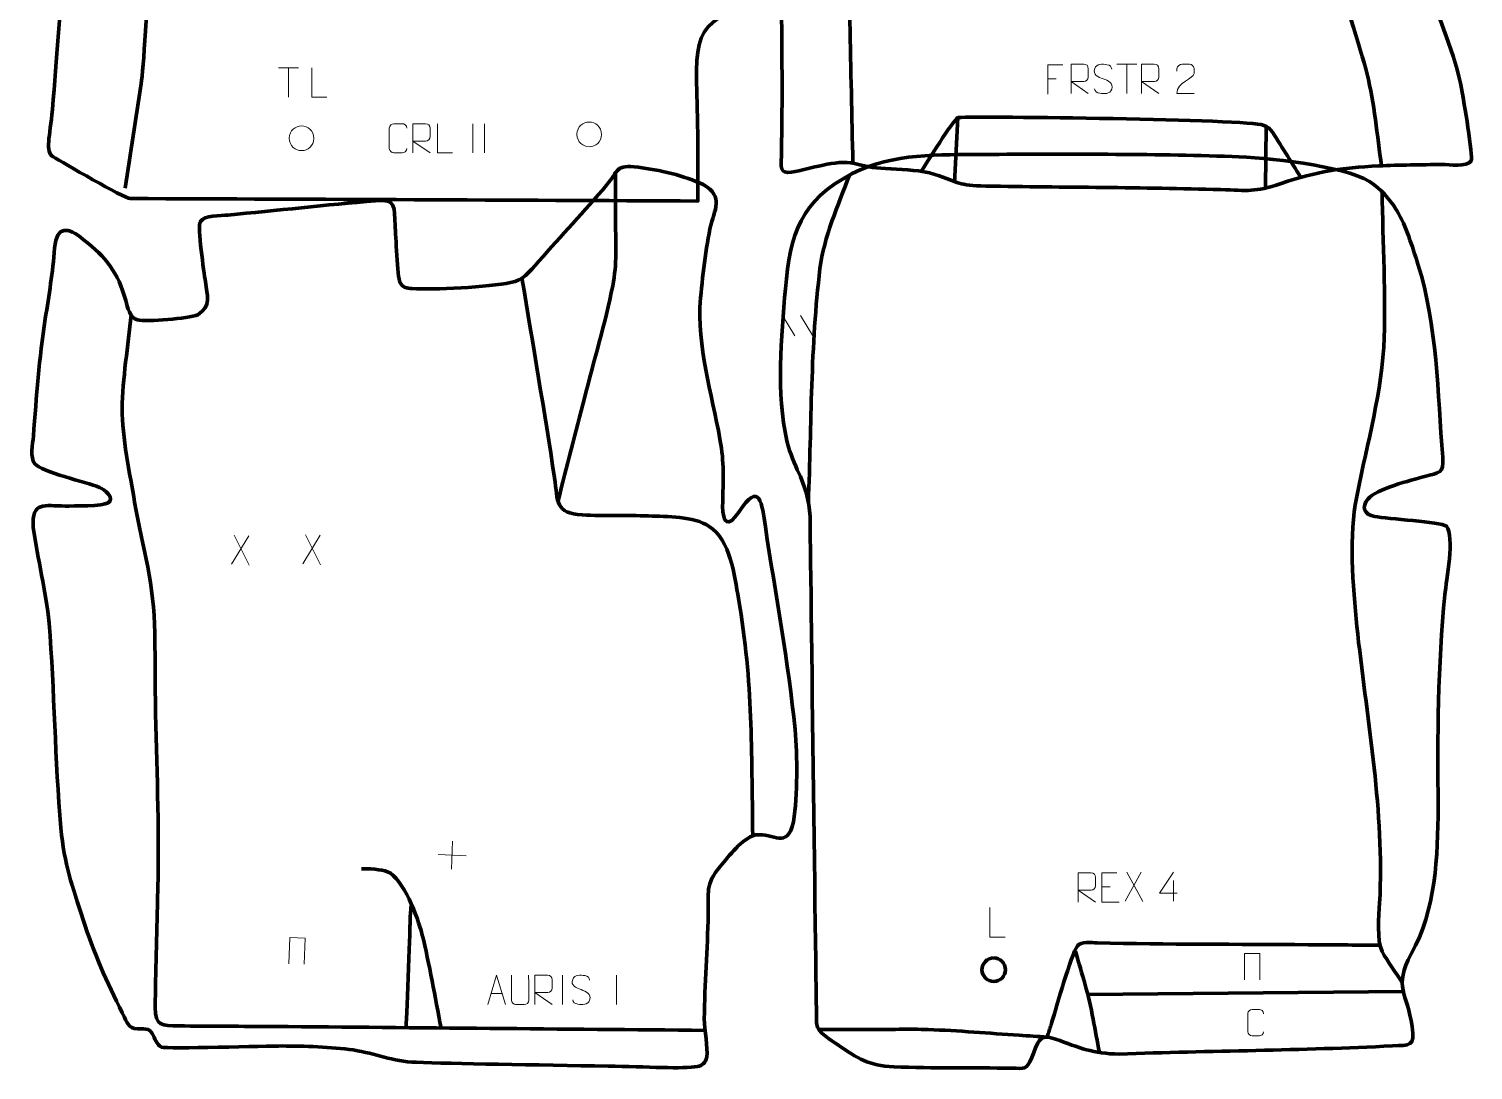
# Model space of a CAD drawing. Header units: millimetres. Extents: x -43 to 1437, y -42 to 2027.
# Drawn here: x -37 to 1193, y -42 to 844 of the extents above; entities that cross this region are included whole.
import ezdxf

# ---------------------------------------------------------------- set-up
doc = ezdxf.new("R2010")
doc.units = ezdxf.units.MM
for name, color, linetype in [('SSANG_YONG_REXTON_4_2_layer 1', 7, 'Continuous'), ('SSANG_YONG_REXTON_4_2_layer 2', 7, 'Continuous'), ('SSANG_YONG_REXTON_4_2_layer 3', 7, 'Continuous'), ('SUBARU_FORESTER_2_2_layer 2', 7, 'Continuous'), ('SUBARU_FORESTER_2_2_layer 3', 7, 'Continuous'), ('TOYOTA_AURIS_1_и_рестайлинг_1_layer 1', 7, 'Continuous'), ('TOYOTA_AURIS_1_и_рестайлинг_1_layer 2', 7, 'Continuous'), ('TOYOTA_AURIS_1_и_рестайлинг_1_layer 3', 7, 'Continuous'), ('TOYOTA_COROLLA_11_1_layer 1', 7, 'Continuous'), ('TOYOTA_COROLLA_11_1_layer 2', 7, 'Continuous')]:
    doc.layers.add(name, color=color, linetype=linetype)

msp = doc.modelspace()

# ---------------------------------------------------------------- linework, layer by layer
at = {"layer": 'SSANG_YONG_REXTON_4_2_layer 1', "color": 250, "lineweight": 9}
for points in [[(604.9, 600), (604.9, 600), (615.4, 582.5), (615.4, 582.5)], [(620, 600), (620, 600), (630.5, 582.5), (630.5, 582.5)], [(910.1, 126.4), (910.1, 126.4), (896.4, 101.5), (896.4, 101.5)], [(897.8, 126.4), (897.8, 126.4), (911.6, 101.4), (911.6, 101.4)], [(876.5, 113.8), (876.5, 113.8), (883.7, 113.8), (883.7, 113.8)], [(937.7, 119.1), (937.7, 119.1), (937.7, 101.5), (937.7, 101.5)]]:
    msp.add_open_spline(points, degree=3, dxfattribs=at)
for points, knots in [([(856.6, 100.8), (856.6, 100.8), (856.6, 125.7), (856.6, 125.7), (856.6, 125.7), (860.2, 125.7), (863.8, 125.7), (867.4, 125.7), (867.4, 125.7), (869.8, 125.7), (871.3, 124.2), (871.3, 121.8), (871.3, 121.8), (871.3, 119.8), (871.3, 116.7), (871.3, 114.7), (871.3, 114.7), (871.3, 112.8), (869.5, 110.9), (867.5, 110.9), (867.5, 110.9), (867.5, 110.9), (856.6, 110.9), (856.6, 110.9), (856.6, 110.9), (856.6, 110.9), (871.3, 100.8), (871.3, 100.8)], [0, 0, 0, 0, 0.125, 0.125, 0.125, 0.125, 0.25, 0.25, 0.25, 0.25, 0.375, 0.375, 0.375, 0.375, 0.5, 0.5, 0.5, 0.5, 0.625, 0.625, 0.625, 0.625, 0.75, 0.75, 0.75, 0.75, 1, 1, 1, 1]), ([(889.4, 125.7), (889.4, 125.7), (876.5, 125.7), (876.5, 125.7), (876.5, 125.7), (876.5, 125.7), (876.5, 100.8), (876.5, 100.8), (876.5, 100.8), (876.5, 100.8), (891.4, 100.8), (891.4, 100.8)], [0, 0, 0, 0, 0.25, 0.25, 0.25, 0.25, 0.5, 0.5, 0.5, 0.5, 1, 1, 1, 1]), ([(940.7, 108.4), (940.7, 108.4), (925.8, 108.4), (925.8, 108.4), (925.8, 108.4), (925.8, 108.4), (937.7, 126.4), (937.7, 126.4)], [0, 0, 0, 0, 0.333333, 0.333333, 0.333333, 0.333333, 1, 1, 1, 1]), ([(794.2, 71.1), (794.2, 71.1), (781.3, 71.1), (781.3, 71.1), (781.3, 71.1), (781.3, 71.1), (781.3, 96.1), (781.3, 96.1)], [0, 0, 0, 0, 0.333333, 0.333333, 0.333333, 0.333333, 1, 1, 1, 1]), ([(998.1, 34.7), (998.1, 34.7), (998.1, 57.1), (998.1, 57.1), (998.1, 57.1), (998.1, 57.1), (1011.2, 57.1), (1011.2, 57.1), (1011.2, 57.1), (1011.2, 57.1), (1011.2, 34.7), (1011.2, 34.7)], [0, 0, 0, 0, 0.25, 0.25, 0.25, 0.25, 0.5, 0.5, 0.5, 0.5, 1, 1, 1, 1]), ([(1014.3, -9.5), (1014.2, -11.6), (1012.7, -12.9), (1010.7, -12.9), (1010.7, -12.9), (1008.6, -12.9), (1006.6, -12.9), (1004.5, -12.9), (1004.5, -12.9), (1002.7, -13), (1001, -11.3), (1001, -9.5), (1001, -9.5), (1001, -4.3), (1001, 0.8), (1001, 6), (1001, 6), (1001, 7.9), (1002.6, 9.4), (1004.5, 9.4), (1004.5, 9.4), (1006.6, 9.4), (1008.7, 9.4), (1010.7, 9.4), (1010.7, 9.4), (1012.5, 9.5), (1014.3, 8.1), (1014.3, 5.9)], [0, 0, 0, 0, 0.125, 0.125, 0.125, 0.125, 0.25, 0.25, 0.25, 0.25, 0.375, 0.375, 0.375, 0.375, 0.5, 0.5, 0.5, 0.5, 0.625, 0.625, 0.625, 0.625, 0.75, 0.75, 0.75, 0.75, 1, 1, 1, 1])]:
    msp.add_open_spline(points, degree=3, knots=knots, dxfattribs=at)
at = {"layer": 'SSANG_YONG_REXTON_4_2_layer 2', "color": 142, "lineweight": 200}
msp.add_ellipse((784.6, 43.3), major_axis=(0, 10), ratio=1, dxfattribs=at)
at = {"layer": 'SSANG_YONG_REXTON_4_2_layer 2', "color": 140, "lineweight": 158}
for points, knots in [([(626.8, 441.1), (629.4, 506.5), (628.7, 575), (636.7, 639.8), (636.7, 639.8), (640.1, 667.1), (652.2, 693.6), (661.7, 719.2)], [0, 0, 0, 0, 0.333333, 0.333333, 0.333333, 0.333333, 1, 1, 1, 1]), ([(1115.1, 705.7), (1115.8, 662.1), (1118.6, 616.2), (1116.6, 572.8), (1116.6, 572.8), (1113.4, 525.9), (1100.6, 484.5), (1092.3, 438.9), (1092.3, 438.9), (1086.9, 407.1), (1091, 361.7), (1094.4, 329.1), (1094.4, 329.1), (1103.1, 251.1), (1116.9, 179.3), (1113.1, 100), (1113.1, 100), (1112.5, 89.4), (1110.4, 67.8), (1115.2, 58.8), (1115.2, 58.8), (1119.9, 50.1), (1126.9, 40.9), (1132.4, 32.4)], [0, 0, 0, 0, 0.142857, 0.142857, 0.142857, 0.142857, 0.285714, 0.285714, 0.285714, 0.285714, 0.428571, 0.428571, 0.428571, 0.428571, 0.571429, 0.571429, 0.571429, 0.571429, 0.714286, 0.714286, 0.714286, 0.714286, 1, 1, 1, 1]), ([(1112.4, 64.1), (1092.3, 64.3), (1072.3, 64.5), (1052.2, 64.6), (1052.2, 64.6), (992.4, 65.1), (932.3, 64.7), (872.5, 66.2), (872.5, 66.2), (868.2, 66.3), (858.5, 67.6), (855.8, 63.6), (855.8, 63.6), (850.3, 55.5), (838, 11.5), (834.1, -1.1), (834.1, -1.1), (833.1, -4.4), (832.1, -7.8), (831, -11.1), (831, -11.1), (831, -11.1), (830.1, -14), (830.1, -14)], [0, 0, 0, 0, 0.142857, 0.142857, 0.142857, 0.142857, 0.285714, 0.285714, 0.285714, 0.285714, 0.428571, 0.428571, 0.428571, 0.428571, 0.571429, 0.571429, 0.571429, 0.571429, 0.714286, 0.714286, 0.714286, 0.714286, 1, 1, 1, 1]), ([(854.1, 59.2), (860, 38.8), (865.3, 22.2), (869.2, 1.1), (869.2, 1.1), (871, -8.3), (872.7, -17.7), (874.5, -27.1)], [0, 0, 0, 0, 0.333333, 0.333333, 0.333333, 0.333333, 1, 1, 1, 1]), ([(830.1, -14), (822.2, -13.5), (814.2, -13), (806.3, -12.5), (806.3, -12.5), (780.8, -10.8), (754.3, -8.5), (728.9, -7.6), (728.9, -7.6), (712.8, -7.1), (695.5, -7.6), (679.2, -7.6), (679.2, -7.6), (665.7, -7.6), (652.2, -7.6), (638.7, -7.6), (638.7, -7.6), (638.7, -7.6), (635.7, -7.6), (635.7, -7.6)], [0, 0, 0, 0, 0.166667, 0.166667, 0.166667, 0.166667, 0.333333, 0.333333, 0.333333, 0.333333, 0.5, 0.5, 0.5, 0.5, 0.666667, 0.666667, 0.666667, 0.666667, 1, 1, 1, 1])]:
    msp.add_open_spline(points, degree=3, knots=knots, dxfattribs=at)
msp.add_open_spline([(864.8, 22.1), (864.8, 22.1), (1133.3, 24.8), (1133.3, 24.8)], degree=3, dxfattribs=at)
at = {"layer": 'SSANG_YONG_REXTON_4_2_layer 3', "color": 242, "lineweight": 158}
msp.add_open_spline([(628.2, 428.9), (627.9, 432.5), (627.6, 435.7), (627.2, 438.7), (627.2, 438.7), (623.7, 461.5), (614.2, 469.9), (608.6, 493.3), (608.6, 493.3), (599.1, 533.4), (604.1, 581.5), (607.2, 622.6), (607.2, 622.6), (611.4, 669.1), (619.9, 698), (664.2, 720.6), (664.2, 720.6), (699.1, 738.3), (738.1, 736.6), (776.1, 736.9), (776.1, 736.9), (846.2, 737.4), (917.5, 737.4), (987.6, 735.2), (987.6, 735.2), (1015.5, 734.3), (1081.7, 727.7), (1104.5, 713.9), (1104.5, 713.9), (1104.5, 713.9), (1105.3, 713.4), (1105.3, 713.4), (1105.3, 713.4), (1113.7, 707.6), (1121.5, 699.1), (1126.9, 690.5), (1126.9, 690.5), (1126.9, 690.5), (1127.7, 689.3), (1127.7, 689.3), (1127.7, 689.3), (1135.9, 675.4), (1140.6, 659), (1145.7, 643.7), (1145.7, 643.7), (1162.2, 591.1), (1162.4, 534), (1166.8, 479.4), (1166.8, 479.4), (1168, 464.9), (1164.2, 466.7), (1151.2, 462.9), (1151.2, 462.9), (1140.2, 459.8), (1109.8, 452.2), (1103.2, 443.9), (1103.2, 443.9), (1097.4, 436.7), (1099.7, 430.7), (1108.9, 428.9), (1108.9, 428.9), (1119.6, 427), (1164.7, 424.1), (1170, 420.7), (1170, 420.7), (1177.1, 411.7), (1169.9, 374.8), (1168.6, 362.2), (1168.6, 362.2), (1162.7, 301.4), (1162.2, 242.4), (1162.9, 181.5), (1162.9, 181.5), (1162.5, 140), (1161.1, 93.5), (1139.8, 56.8), (1139.8, 56.8), (1124.8, 28), (1136.5, 23.8), (1140.8, -5.1), (1140.8, -5.1), (1143.4, -22.7), (1138.7, -20.7), (1124, -21.5), (1124, -21.5), (1046.9, -25.4), (968.7, -25.7), (891.3, -28.5), (891.3, -28.5), (869.5, -28.2), (857, -23.1), (837.2, -15.7), (837.2, -15.7), (822.2, -10.1), (822.2, -19.2), (817, -31.5), (817, -31.5), (812.5, -42.1), (810.9, -40.7), (800, -40.5), (800, -40.5), (766.5, -39.9), (733, -40.7), (699.6, -39.3), (699.6, -39.3), (677.6, -38.2), (669.4, -32.4), (651.6, -20.4), (651.6, -20.4), (646.6, -17), (634.3, -9.6), (633.9, -3.3), (633.9, -3.3), (633.6, 2.9), (628.2, 428.9), (628.2, 428.9)], degree=3, knots=[0, 0, 0, 0, 0.033333, 0.033333, 0.033333, 0.033333, 0.066667, 0.066667, 0.066667, 0.066667, 0.1, 0.1, 0.1, 0.1, 0.133333, 0.133333, 0.133333, 0.133333, 0.166667, 0.166667, 0.166667, 0.166667, 0.2, 0.2, 0.2, 0.2, 0.233333, 0.233333, 0.233333, 0.233333, 0.266667, 0.266667, 0.266667, 0.266667, 0.3, 0.3, 0.3, 0.3, 0.333333, 0.333333, 0.333333, 0.333333, 0.366667, 0.366667, 0.366667, 0.366667, 0.4, 0.4, 0.4, 0.4, 0.433333, 0.433333, 0.433333, 0.433333, 0.466667, 0.466667, 0.466667, 0.466667, 0.5, 0.5, 0.5, 0.5, 0.533333, 0.533333, 0.533333, 0.533333, 0.566667, 0.566667, 0.566667, 0.566667, 0.6, 0.6, 0.6, 0.6, 0.633333, 0.633333, 0.633333, 0.633333, 0.666667, 0.666667, 0.666667, 0.666667, 0.7, 0.7, 0.7, 0.7, 0.733333, 0.733333, 0.733333, 0.733333, 0.766667, 0.766667, 0.766667, 0.766667, 0.8, 0.8, 0.8, 0.8, 0.833333, 0.833333, 0.833333, 0.833333, 0.866667, 0.866667, 0.866667, 0.866667, 0.9, 0.9, 0.9, 0.9, 0.933333, 0.933333, 0.933333, 0.933333, 1, 1, 1, 1], dxfattribs=at)
at = {"layer": 'SUBARU_FORESTER_2_2_layer 2', "color": 142, "lineweight": 158}
for points, knots in [([(1127.5, 1458.1), (1130, 1421.6), (1132, 1416.7), (1121.3, 1380.2), (1121.3, 1380.2), (1108.1, 1335), (1093.2, 1287.9), (1070.2, 1246.8), (1070.2, 1246.8), (1060.1, 1228.7), (1054.2, 1217.6), (1052, 1196.6), (1052, 1196.6), (1045.6, 1134.3), (1044.6, 1076.1), (1045.7, 1013.4), (1045.7, 1013.4), (1046.4, 973.8), (1090.5, 852), (1102.4, 805.2), (1102.4, 805.2), (1108.6, 780.7), (1111, 752.7), (1114.7, 727.3)], [0, 0, 0, 0, 0.142857, 0.142857, 0.142857, 0.142857, 0.285714, 0.285714, 0.285714, 0.285714, 0.428571, 0.428571, 0.428571, 0.428571, 0.571429, 0.571429, 0.571429, 0.571429, 0.714286, 0.714286, 0.714286, 0.714286, 1, 1, 1, 1]), ([(651.5, 1415), (662.4, 1319.7), (657, 1224.5), (657.5, 1128.5), (657.5, 1128.5), (657.9, 1035.5), (660.1, 942.5), (662.1, 849.5), (662.1, 849.5), (663, 809.5), (663.8, 769.4), (664.7, 729.4)], [0, 0, 0, 0, 0.25, 0.25, 0.25, 0.25, 0.5, 0.5, 0.5, 0.5, 1, 1, 1, 1]), ([(723, 722.6), (727.5, 729.6), (749.8, 765.9), (754.1, 768.3), (754.1, 768.3), (756.6, 769.6), (987.2, 767.1), (1012.1, 762.3), (1012.1, 762.3), (1015.5, 761.6), (1018.4, 760.4), (1020.3, 757.9), (1020.3, 757.9), (1024.2, 752.8), (1029.3, 744), (1032.9, 738.4), (1032.9, 738.4), (1037.3, 731.4), (1041.6, 724.4), (1046, 717.4)], [0, 0, 0, 0, 0.166667, 0.166667, 0.166667, 0.166667, 0.333333, 0.333333, 0.333333, 0.333333, 0.5, 0.5, 0.5, 0.5, 0.666667, 0.666667, 0.666667, 0.666667, 1, 1, 1, 1])]:
    msp.add_open_spline(points, degree=3, knots=knots, dxfattribs=at)
for points in [[(754.1, 768.3), (754.1, 768.3), (751.2, 712.9), (751.2, 712.9)], [(1016.6, 760.9), (1016.6, 760.9), (1015.9, 708.4), (1015.9, 708.4)]]:
    msp.add_open_spline(points, degree=3, dxfattribs=at)
at = {"layer": 'SUBARU_FORESTER_2_2_layer 3', "color": 242, "lineweight": 158}
msp.add_open_spline([(687.6, 1446.2), (698.1, 1458), (708.7, 1462.2), (723.7, 1466.2), (723.7, 1466.2), (778.5, 1478.7), (833.8, 1473.2), (889.2, 1470.5), (889.2, 1470.5), (954.7, 1467.7), (1020.9, 1473.4), (1086.8, 1470.1), (1086.8, 1470.1), (1096.6, 1469.9), (1117.7, 1471.5), (1124.4, 1463.4), (1124.4, 1463.4), (1139.9, 1439.4), (1146.6, 1393.2), (1147.8, 1364.7), (1147.8, 1364.7), (1147.5, 1332.2), (1136.1, 1285.5), (1127.1, 1253.8), (1127.1, 1253.8), (1121.9, 1239.4), (1115.7, 1240), (1102.5, 1234.3), (1102.5, 1234.3), (1092.5, 1230.1), (1062.9, 1218.7), (1057.6, 1210.3), (1057.6, 1210.3), (1049.1, 1196.7), (1079.3, 1198.3), (1086.4, 1198.2), (1086.4, 1198.2), (1092.9, 1198.3), (1114.7, 1199.5), (1119.2, 1197.5), (1119.2, 1197.5), (1121.8, 1196.4), (1123.2, 1193.2), (1123, 1189.3), (1123, 1189.3), (1118.7, 1130.6), (1112.8, 1076.4), (1124.8, 1007.7), (1124.8, 1007.7), (1132.7, 962.1), (1141.2, 921.2), (1153.5, 882.7), (1153.5, 882.7), (1163.3, 852), (1177.2, 823.1), (1183.1, 791.6), (1183.1, 791.6), (1184.5, 783.9), (1192.7, 734.9), (1191.1, 731.5), (1191.1, 731.5), (1187.2, 726.1), (1172.4, 728.4), (1166.2, 728.3), (1166.2, 728.3), (1148.6, 728.3), (1129.9, 727.9), (1112.4, 727.2), (1112.4, 727.2), (1079.2, 725.5), (1060.9, 722.6), (1029.2, 712.2), (1029.2, 712.2), (1005.8, 704.6), (1001.9, 706.3), (977.5, 707), (977.5, 707), (911, 709), (844.3, 708.9), (777.8, 710), (777.8, 710), (753.7, 710.6), (755.7, 712.9), (734.4, 719.9), (734.4, 719.9), (722.4, 723.9), (709.8, 723.7), (697.2, 724.6), (697.2, 724.6), (683.8, 725.5), (679.2, 725.8), (666, 729.2), (666, 729.2), (649.7, 732.9), (628.9, 724.4), (612.4, 721.8), (612.4, 721.8), (602.3, 720.1), (603.6, 726.9), (603.8, 735.1), (603.8, 735.1), (605.3, 803.4), (603.5, 872.5), (603.2, 940.9), (603.2, 940.9), (603, 1014.4), (603.2, 1088), (602.5, 1161.5), (602.5, 1161.5), (602.4, 1167.3), (600.1, 1184.6), (605.4, 1187.9), (605.4, 1187.9), (616, 1191.9), (644.3, 1189.8), (648.8, 1197.8), (648.8, 1197.8), (650.8, 1211.6), (638.7, 1220.3), (629.8, 1229.3), (629.8, 1229.3), (625, 1234.2), (616.6, 1241.9), (618.1, 1249.4), (618.1, 1249.4), (622.8, 1268.5), (632.6, 1286.2), (636.9, 1304.2), (636.9, 1304.2), (641.7, 1329.3), (625.8, 1366), (620.3, 1391.3), (620.3, 1391.3), (618.3, 1400.5), (617.9, 1408.1), (628.9, 1409.3), (628.9, 1409.3), (644, 1410.8), (645.2, 1410.4), (658.1, 1419.3), (658.1, 1419.3), (669.2, 1427.1), (678.7, 1436), (687.6, 1446.2)], degree=3, knots=[0, 0, 0, 0, 0.027027, 0.027027, 0.027027, 0.027027, 0.054054, 0.054054, 0.054054, 0.054054, 0.081081, 0.081081, 0.081081, 0.081081, 0.108108, 0.108108, 0.108108, 0.108108, 0.135135, 0.135135, 0.135135, 0.135135, 0.162162, 0.162162, 0.162162, 0.162162, 0.189189, 0.189189, 0.189189, 0.189189, 0.216216, 0.216216, 0.216216, 0.216216, 0.243243, 0.243243, 0.243243, 0.243243, 0.27027, 0.27027, 0.27027, 0.27027, 0.297297, 0.297297, 0.297297, 0.297297, 0.324324, 0.324324, 0.324324, 0.324324, 0.351351, 0.351351, 0.351351, 0.351351, 0.378378, 0.378378, 0.378378, 0.378378, 0.405405, 0.405405, 0.405405, 0.405405, 0.432432, 0.432432, 0.432432, 0.432432, 0.459459, 0.459459, 0.459459, 0.459459, 0.486486, 0.486486, 0.486486, 0.486486, 0.513514, 0.513514, 0.513514, 0.513514, 0.540541, 0.540541, 0.540541, 0.540541, 0.567568, 0.567568, 0.567568, 0.567568, 0.594595, 0.594595, 0.594595, 0.594595, 0.621622, 0.621622, 0.621622, 0.621622, 0.648649, 0.648649, 0.648649, 0.648649, 0.675676, 0.675676, 0.675676, 0.675676, 0.702703, 0.702703, 0.702703, 0.702703, 0.72973, 0.72973, 0.72973, 0.72973, 0.756757, 0.756757, 0.756757, 0.756757, 0.783784, 0.783784, 0.783784, 0.783784, 0.810811, 0.810811, 0.810811, 0.810811, 0.837838, 0.837838, 0.837838, 0.837838, 0.864865, 0.864865, 0.864865, 0.864865, 0.891892, 0.891892, 0.891892, 0.891892, 0.918919, 0.918919, 0.918919, 0.918919, 0.945946, 0.945946, 0.945946, 0.945946, 1, 1, 1, 1], dxfattribs=at)
at = {"layer": 'SUBARU_FORESTER_2_2_layer 3', "color": 250, "lineweight": 9}
for points, knots in [([(843.5, 813.2), (843.5, 813.2), (830.6, 813.2), (830.6, 813.2), (830.6, 813.2), (830.6, 813.2), (830.6, 788.2), (830.6, 788.2)], [0, 0, 0, 0, 0.333333, 0.333333, 0.333333, 0.333333, 1, 1, 1, 1]), ([(850.4, 788.8), (850.4, 788.8), (850.4, 813.8), (850.4, 813.8), (850.4, 813.8), (854, 813.8), (857.6, 813.8), (861.2, 813.8), (861.2, 813.8), (863.5, 813.8), (865.1, 812.3), (865.1, 809.9), (865.1, 809.9), (865.1, 807.9), (865.1, 804.8), (865.1, 802.8), (865.1, 802.8), (865.1, 800.9), (863.3, 799), (861.3, 798.9), (861.3, 798.9), (861.3, 798.9), (850.4, 798.9), (850.4, 798.9), (850.4, 798.9), (850.4, 798.9), (865.1, 788.8), (865.1, 788.8)], [0, 0, 0, 0, 0.125, 0.125, 0.125, 0.125, 0.25, 0.25, 0.25, 0.25, 0.375, 0.375, 0.375, 0.375, 0.5, 0.5, 0.5, 0.5, 0.625, 0.625, 0.625, 0.625, 0.75, 0.75, 0.75, 0.75, 1, 1, 1, 1]), ([(877.8, 801.3), (873.5, 802.8), (868.6, 804.6), (870.6, 810.1), (870.6, 810.1), (872.1, 814.2), (877.3, 813.9), (880.9, 813.3), (880.9, 813.3), (883.8, 812.8), (884.7, 811.6), (885, 809.5)], [0, 0, 0, 0, 0.25, 0.25, 0.25, 0.25, 0.5, 0.5, 0.5, 0.5, 1, 1, 1, 1]), ([(910.4, 788.8), (910.4, 788.8), (910.4, 813.8), (910.4, 813.8), (910.4, 813.8), (914, 813.8), (917.6, 813.8), (921.2, 813.8), (921.2, 813.8), (923.5, 813.8), (925.1, 812.3), (925.1, 809.9), (925.1, 809.9), (925.1, 807.9), (925.1, 804.8), (925.1, 802.8), (925.1, 802.8), (925.1, 800.9), (923.3, 799), (921.3, 798.9), (921.3, 798.9), (921.3, 798.9), (910.4, 798.9), (910.4, 798.9), (910.4, 798.9), (910.4, 798.9), (925.1, 788.8), (925.1, 788.8)], [0, 0, 0, 0, 0.125, 0.125, 0.125, 0.125, 0.25, 0.25, 0.25, 0.25, 0.375, 0.375, 0.375, 0.375, 0.5, 0.5, 0.5, 0.5, 0.625, 0.625, 0.625, 0.625, 0.75, 0.75, 0.75, 0.75, 1, 1, 1, 1]), ([(955.1, 788.8), (950.2, 788.8), (945.3, 788.8), (940.4, 788.8), (940.4, 788.8), (940.4, 798.8), (955, 801.4), (955.1, 805.7), (955.1, 805.7), (955.1, 807.1), (955.1, 808.6), (955.1, 810), (955.1, 810), (955.1, 812.1), (953, 813.8), (951.3, 813.8), (951.3, 813.8), (949.2, 813.8), (947.2, 813.8), (945.1, 813.8), (945.1, 813.8), (943.3, 813.8), (940.5, 812), (940.4, 809.9), (940.4, 809.9), (940.4, 809.9), (940.4, 807.9), (940.4, 807.9)], [0, 0, 0, 0, 0.125, 0.125, 0.125, 0.125, 0.25, 0.25, 0.25, 0.25, 0.375, 0.375, 0.375, 0.375, 0.5, 0.5, 0.5, 0.5, 0.625, 0.625, 0.625, 0.625, 0.75, 0.75, 0.75, 0.75, 1, 1, 1, 1]), ([(877.8, 801.3), (881.8, 799.7), (886.8, 797.8), (885, 792.4), (885, 792.4), (883.5, 788.2), (878.6, 788.4), (874.9, 789), (874.9, 789), (872.1, 789.4), (870.9, 790.6), (870.5, 792.7)], [0, 0, 0, 0, 0.25, 0.25, 0.25, 0.25, 0.5, 0.5, 0.5, 0.5, 1, 1, 1, 1])]:
    msp.add_open_spline(points, degree=3, knots=knots, dxfattribs=at)
for points in [[(889.3, 813.8), (889.3, 813.8), (906.3, 813.8), (906.3, 813.8)], [(897.8, 788.8), (897.8, 788.8), (897.8, 813.8), (897.8, 813.8)], [(830.6, 801.3), (830.6, 801.3), (837.8, 801.3), (837.8, 801.3)]]:
    msp.add_open_spline(points, degree=3, dxfattribs=at)
at = {"layer": 'TOYOTA_AURIS_1_и_рестайлинг_1_layer 1', "color": 250, "lineweight": 9}
for points, knots in [([(353.9, 13.7), (353.9, 13.7), (361.3, 38.7), (361.3, 38.7), (361.3, 38.7), (361.3, 38.7), (368.9, 13.7), (368.9, 13.7)], [0, 0, 0, 0, 0.333333, 0.333333, 0.333333, 0.333333, 1, 1, 1, 1]), ([(388.7, 38.7), (388.7, 33.1), (388.8, 22.9), (388.8, 17.4), (388.8, 17.4), (388.7, 15.1), (387, 13.7), (384.8, 13.7), (384.8, 13.7), (382.5, 13.7), (380.2, 13.7), (377.9, 13.7), (377.9, 13.7), (375.9, 13.6), (374, 15.4), (374, 17.4), (374, 17.4), (374, 22.9), (374.1, 33.1), (374.1, 38.7)], [0, 0, 0, 0, 0.166667, 0.166667, 0.166667, 0.166667, 0.333333, 0.333333, 0.333333, 0.333333, 0.5, 0.5, 0.5, 0.5, 0.666667, 0.666667, 0.666667, 0.666667, 1, 1, 1, 1]), ([(394.1, 13.7), (394.1, 13.7), (394.1, 38.7), (394.1, 38.7), (394.1, 38.7), (397.7, 38.7), (401.2, 38.7), (404.8, 38.7), (404.8, 38.7), (407.2, 38.6), (408.7, 37.1), (408.7, 34.8), (408.7, 34.8), (408.7, 32.7), (408.7, 29.7), (408.7, 27.6), (408.7, 27.6), (408.7, 25.8), (406.9, 23.8), (404.9, 23.8), (404.9, 23.8), (404.9, 23.8), (394.1, 23.8), (394.1, 23.8), (394.1, 23.8), (394.1, 23.8), (408.7, 13.7), (408.7, 13.7)], [0, 0, 0, 0, 0.125, 0.125, 0.125, 0.125, 0.25, 0.25, 0.25, 0.25, 0.375, 0.375, 0.375, 0.375, 0.5, 0.5, 0.5, 0.5, 0.625, 0.625, 0.625, 0.625, 0.75, 0.75, 0.75, 0.75, 1, 1, 1, 1]), ([(433.4, 26.4), (429.1, 27.8), (424.2, 29.6), (426.2, 35.1), (426.2, 35.1), (427.7, 39.3), (433, 38.9), (436.6, 38.3), (436.6, 38.3), (439.4, 37.8), (440.3, 36.6), (440.6, 34.5)], [0, 0, 0, 0, 0.25, 0.25, 0.25, 0.25, 0.5, 0.5, 0.5, 0.5, 1, 1, 1, 1]), ([(433.4, 26.4), (437.4, 24.7), (442.4, 22.8), (440.6, 17.5), (440.6, 17.5), (439.2, 13.2), (434.2, 13.5), (430.5, 14), (430.5, 14), (427.8, 14.4), (426.5, 15.6), (426.2, 17.7)], [0, 0, 0, 0, 0.25, 0.25, 0.25, 0.25, 0.5, 0.5, 0.5, 0.5, 1, 1, 1, 1])]:
    msp.add_open_spline(points, degree=3, knots=knots, dxfattribs=at)
for points in [[(417.4, 38.7), (417.4, 38.7), (417.4, 13.7), (417.4, 13.7)], [(463.4, 38.7), (463.4, 38.7), (463.4, 13.7), (463.4, 13.7)], [(356.6, 23), (356.6, 23), (366.1, 23), (366.1, 23)]]:
    msp.add_open_spline(points, degree=3, dxfattribs=at)
at = {"layer": 'TOYOTA_AURIS_1_и_рестайлинг_1_layer 2', "color": 142, "lineweight": 158}
for points, knots in [([(413.7, 442.1), (421.2, 471.3), (428.7, 500.5), (436.1, 529.7), (436.1, 529.7), (444.3, 561.5), (453.8, 593), (460.3, 625.2), (460.3, 625.2), (464, 643.9), (462.8, 660.7), (462.6, 679.5), (462.6, 679.5), (462.5, 693.5), (462.6, 707.4), (462.6, 721.3)], [0, 0, 0, 0, 0.2, 0.2, 0.2, 0.2, 0.4, 0.4, 0.4, 0.4, 0.6, 0.6, 0.6, 0.6, 1, 1, 1, 1]), ([(579.5, 157.3), (578.2, 231.1), (579.9, 286.1), (567.3, 359.1), (567.3, 359.1), (564, 378.5), (560.3, 409), (542.4, 420.5), (542.4, 420.5), (529, 429.2), (506.6, 428.9), (490.7, 429.4), (490.7, 429.4), (472.2, 430), (452.8, 429.2), (434.5, 430.3), (434.5, 430.3), (410.8, 431.6), (413.8, 441.3), (410.7, 461.8), (410.7, 461.8), (402.2, 518.4), (392.3, 575.3), (383, 631.7)], [0, 0, 0, 0, 0.142857, 0.142857, 0.142857, 0.142857, 0.285714, 0.285714, 0.285714, 0.285714, 0.428571, 0.428571, 0.428571, 0.428571, 0.571429, 0.571429, 0.571429, 0.571429, 0.714286, 0.714286, 0.714286, 0.714286, 1, 1, 1, 1]), ([(50.4, 600.1), (47.8, 574.8), (42.9, 545.7), (42.7, 520.6), (42.7, 520.6), (42.5, 497), (49.3, 464.9), (53.3, 441), (53.3, 441), (60.5, 401.6), (70, 370.8), (70.5, 329.8), (70.5, 329.8), (70.8, 306.8), (70.6, 284.1), (71.2, 261), (71.2, 261), (72.4, 208), (74.4, 156), (72.9, 103), (72.9, 103), (72.1, 72.4), (71.2, 41.7), (70.8, 11.1), (70.8, 11.1), (70.6, -4.5), (76.4, -4.3), (90.8, -4.5), (90.8, -4.5), (117.9, -4.9), (145.2, -4.8), (172.4, -5), (172.4, -5), (294.6, -6.1), (416.7, -7.2), (538.9, -8.3)], [0, 0, 0, 0, 0.1, 0.1, 0.1, 0.1, 0.2, 0.2, 0.2, 0.2, 0.3, 0.3, 0.3, 0.3, 0.4, 0.4, 0.4, 0.4, 0.5, 0.5, 0.5, 0.5, 0.6, 0.6, 0.6, 0.6, 0.7, 0.7, 0.7, 0.7, 0.8, 0.8, 0.8, 0.8, 1, 1, 1, 1]), ([(314.2, -6.3), (308.9, 20.1), (304.4, 47.7), (297.9, 73.8), (297.9, 73.8), (294.4, 87.3), (281.9, 121.4), (268.5, 126.7), (268.5, 126.7), (263.7, 128.5), (251.8, 129.6), (246.4, 129)], [0, 0, 0, 0, 0.25, 0.25, 0.25, 0.25, 0.5, 0.5, 0.5, 0.5, 1, 1, 1, 1]), ([(284.4, -6), (284.4, -6), (287.8, 78.7), (287.7, 82.1), (287.7, 82.1), (287.6, 85.6), (288.6, 98), (288.6, 98)], [0, 0, 0, 0, 0.333333, 0.333333, 0.333333, 0.333333, 1, 1, 1, 1])]:
    msp.add_open_spline(points, degree=3, knots=knots, dxfattribs=at)
at = {"layer": 'TOYOTA_AURIS_1_и_рестайлинг_1_layer 2', "color": 250, "lineweight": 9}
for points in [[(150.4, 412.5), (150.4, 412.5), (135.7, 388.2), (135.7, 388.2)], [(138.1, 413), (138.1, 413), (150.9, 387.5), (150.9, 387.5)], [(211.1, 412.9), (211.1, 412.9), (196.4, 388.5), (196.4, 388.5)], [(198.8, 413.3), (198.8, 413.3), (211.6, 387.9), (211.6, 387.9)], [(324, 152.7), (324, 152.7), (323.1, 128.8), (323.1, 128.8)], [(311.6, 141.2), (311.6, 141.2), (335.5, 140.3), (335.5, 140.3)]]:
    msp.add_open_spline(points, degree=3, dxfattribs=at)
msp.add_open_spline([(184.5, 48.4), (184.5, 48.4), (185.4, 70.7), (185.4, 70.7), (185.4, 70.7), (185.4, 70.7), (198.5, 70.2), (198.5, 70.2), (198.5, 70.2), (198.5, 70.2), (197.6, 47.9), (197.6, 47.9)], degree=3, knots=[0, 0, 0, 0, 0.25, 0.25, 0.25, 0.25, 0.5, 0.5, 0.5, 0.5, 1, 1, 1, 1], dxfattribs=at)
at = {"layer": 'TOYOTA_AURIS_1_и_рестайлинг_1_layer 3', "color": 242, "lineweight": 158}
msp.add_open_spline([(9.5, 85.8), (0.1, 115.4), (-6.5, 132.1), (-9.5, 163.9), (-9.5, 163.9), (-14.6, 222), (-14.9, 280.2), (-19.5, 338.1), (-19.5, 338.1), (-22.2, 365.9), (-29.2, 392.2), (-33.1, 419.6), (-33.1, 419.6), (-34.2, 442.4), (-24, 437.8), (-5.7, 437.8), (-5.7, 437.8), (0.9, 437.9), (26.5, 437.4), (30.8, 440.6), (30.8, 440.6), (36.8, 445), (27.6, 451.8), (23.3, 453.7), (23.3, 453.7), (11.8, 458.4), (-25.8, 466.6), (-31.7, 473.8), (-31.7, 473.8), (-35.9, 479), (-33.5, 490.6), (-32.9, 497.2), (-32.9, 497.2), (-30.1, 531.4), (-28.1, 563), (-22.8, 597.1), (-22.8, 597.1), (-19.5, 617.4), (-16.5, 636.6), (-14.8, 657.2), (-14.8, 657.2), (-12.7, 676.8), (-3.7, 675.2), (9.6, 664.7), (9.6, 664.7), (29, 649.1), (39.2, 636.9), (45.7, 612.6), (45.7, 612.6), (47.2, 607.2), (49.3, 597.6), (55.7, 596.2), (55.7, 596.2), (64, 594.4), (99, 597.3), (107.2, 600.6), (107.2, 600.6), (119, 608.3), (115, 616.6), (113.5, 628.7), (113.5, 628.7), (112.4, 636.5), (106.5, 675.6), (109.3, 680), (109.3, 680), (112.4, 685), (126.8, 684.8), (132.7, 685.3), (132.7, 685.3), (174.5, 689.3), (216.3, 694), (258.2, 697.5), (258.2, 697.5), (276.8, 699), (274, 692.4), (275.1, 676.2), (275.1, 676.2), (275.6, 668.7), (277, 632.2), (279.1, 628.2), (279.1, 628.2), (281.6, 623.4), (285, 623.2), (289.5, 622.8), (289.5, 622.8), (307, 621.6), (355.1, 624), (373.3, 627.9), (373.3, 627.9), (384.3, 630.3), (388.2, 635.7), (397.4, 646.1), (397.4, 646.1), (416.4, 667.7), (436.4, 688.8), (455, 710.7), (455, 710.7), (465.4, 723.3), (462.2, 728.4), (482, 726), (482, 726), (499.6, 723.8), (521.3, 719), (537.3, 711.3), (537.3, 711.3), (555.5, 700.5), (546.7, 690.7), (543, 673.7), (543, 673.7), (538.9, 652.8), (536.1, 628.1), (534.4, 606.8), (534.4, 606.8), (533.6, 565), (546.5, 527.5), (552.8, 487), (552.8, 487), (555.3, 468), (554.1, 456.1), (553.8, 437.6), (553.8, 437.6), (553.9, 423.4), (558.4, 418.6), (567.5, 432.6), (567.5, 432.6), (585.6, 460.4), (587.3, 439.7), (590.2, 420), (590.2, 420), (598.9, 363.1), (609.7, 304.7), (615.5, 247.6), (615.5, 247.6), (617.7, 224.7), (617.5, 191.9), (614.2, 169.2), (614.2, 169.2), (608.6, 145.1), (597.8, 160), (581.6, 158), (581.6, 158), (569.8, 154.6), (559.7, 140.2), (551.7, 131.1), (551.7, 131.1), (538.7, 115.8), (542, 109.1), (541.6, 90.3), (541.6, 90.3), (540.9, 60.8), (538.4, 30.9), (538.2, 1.6), (538.2, 1.6), (538.1, -7.8), (541.6, -23.5), (540.3, -30.9), (540.3, -30.9), (539.3, -36.1), (536.3, -38.2), (532.4, -39), (532.4, -39), (520.5, -41.3), (488.7, -39.2), (456.3, -38.7), (456.3, -38.7), (396, -37.8), (322.5, -36.5), (293.3, -35.5), (293.3, -35.5), (271.9, -34.7), (259.2, -28), (239.3, -25), (239.3, -25), (220.8, -22.3), (197.7, -21.7), (178.8, -21.6), (178.8, -21.6), (166.7, -21.5), (80.3, -24.4), (76.3, -22.5), (76.3, -22.5), (73.9, -21.3), (71.8, -18.9), (69.9, -14.1), (69.9, -14.1), (65.9, -3.9), (60.9, -8.3), (52.9, -6.6), (52.9, -6.6), (47.5, -5.5), (45, 2.2), (42.8, 6.6), (42.8, 6.6), (29.6, 33.2), (18.4, 57.4), (9.5, 85.8)], degree=3, knots=[0, 0, 0, 0, 0.02, 0.02, 0.02, 0.02, 0.04, 0.04, 0.04, 0.04, 0.06, 0.06, 0.06, 0.06, 0.08, 0.08, 0.08, 0.08, 0.1, 0.1, 0.1, 0.1, 0.12, 0.12, 0.12, 0.12, 0.14, 0.14, 0.14, 0.14, 0.16, 0.16, 0.16, 0.16, 0.18, 0.18, 0.18, 0.18, 0.2, 0.2, 0.2, 0.2, 0.22, 0.22, 0.22, 0.22, 0.24, 0.24, 0.24, 0.24, 0.26, 0.26, 0.26, 0.26, 0.28, 0.28, 0.28, 0.28, 0.3, 0.3, 0.3, 0.3, 0.32, 0.32, 0.32, 0.32, 0.34, 0.34, 0.34, 0.34, 0.36, 0.36, 0.36, 0.36, 0.38, 0.38, 0.38, 0.38, 0.4, 0.4, 0.4, 0.4, 0.42, 0.42, 0.42, 0.42, 0.44, 0.44, 0.44, 0.44, 0.46, 0.46, 0.46, 0.46, 0.48, 0.48, 0.48, 0.48, 0.5, 0.5, 0.5, 0.5, 0.52, 0.52, 0.52, 0.52, 0.54, 0.54, 0.54, 0.54, 0.56, 0.56, 0.56, 0.56, 0.58, 0.58, 0.58, 0.58, 0.6, 0.6, 0.6, 0.6, 0.62, 0.62, 0.62, 0.62, 0.64, 0.64, 0.64, 0.64, 0.66, 0.66, 0.66, 0.66, 0.68, 0.68, 0.68, 0.68, 0.7, 0.7, 0.7, 0.7, 0.72, 0.72, 0.72, 0.72, 0.74, 0.74, 0.74, 0.74, 0.76, 0.76, 0.76, 0.76, 0.78, 0.78, 0.78, 0.78, 0.8, 0.8, 0.8, 0.8, 0.82, 0.82, 0.82, 0.82, 0.84, 0.84, 0.84, 0.84, 0.86, 0.86, 0.86, 0.86, 0.88, 0.88, 0.88, 0.88, 0.9, 0.9, 0.9, 0.9, 0.92, 0.92, 0.92, 0.92, 0.94, 0.94, 0.94, 0.94, 0.96, 0.96, 0.96, 0.96, 1, 1, 1, 1], dxfattribs=at)
at = {"layer": 'TOYOTA_COROLLA_11_1_layer 1', "color": 250, "lineweight": 9}
for points in [[(175.9, 810.6), (175.9, 810.6), (192.9, 810.6), (192.9, 810.6)], [(184.4, 785.7), (184.4, 785.7), (184.4, 810.6), (184.4, 810.6)], [(341.1, 763.1), (341.1, 763.1), (341.1, 738.2), (341.1, 738.2)], [(351.1, 763.1), (351.1, 763.1), (351.1, 738.2), (351.1, 738.2)]]:
    msp.add_open_spline(points, degree=3, dxfattribs=at)
for points, knots in [([(216.9, 785.7), (216.9, 785.7), (204, 785.7), (204, 785.7), (204, 785.7), (204, 785.7), (204, 810.6), (204, 810.6)], [0, 0, 0, 0, 0.333333, 0.333333, 0.333333, 0.333333, 1, 1, 1, 1]), ([(285, 742), (284.8, 739.7), (283.1, 738.2), (281, 738.2), (281, 738.2), (278.7, 738.2), (276.3, 738.2), (274, 738.2), (274, 738.2), (272.1, 738.1), (270.1, 740), (270.1, 742), (270.1, 742), (270.1, 747.7), (270.1, 753.5), (270.1, 759.3), (270.1, 759.3), (270.1, 761.4), (271.9, 763.1), (274, 763.1), (274, 763.1), (276.3, 763.1), (278.7, 763.1), (281, 763.1), (281, 763.1), (282.9, 763.2), (284.9, 761.7), (285, 759.2)], [0, 0, 0, 0, 0.125, 0.125, 0.125, 0.125, 0.25, 0.25, 0.25, 0.25, 0.375, 0.375, 0.375, 0.375, 0.5, 0.5, 0.5, 0.5, 0.625, 0.625, 0.625, 0.625, 0.75, 0.75, 0.75, 0.75, 1, 1, 1, 1]), ([(290.2, 738.2), (290.2, 738.2), (290.2, 763.1), (290.2, 763.1), (290.2, 763.1), (293.8, 763.1), (297.4, 763.1), (301, 763.1), (301, 763.1), (303.3, 763.1), (304.9, 761.6), (304.9, 759.2), (304.9, 759.2), (304.9, 757.2), (304.9, 754.1), (304.9, 752.1), (304.9, 752.1), (304.9, 750.2), (303, 748.3), (301, 748.3), (301, 748.3), (301, 748.3), (290.2, 748.3), (290.2, 748.3), (290.2, 748.3), (290.2, 748.3), (304.9, 738.2), (304.9, 738.2)], [0, 0, 0, 0, 0.125, 0.125, 0.125, 0.125, 0.25, 0.25, 0.25, 0.25, 0.375, 0.375, 0.375, 0.375, 0.5, 0.5, 0.5, 0.5, 0.625, 0.625, 0.625, 0.625, 0.75, 0.75, 0.75, 0.75, 1, 1, 1, 1]), ([(324, 738.2), (324, 738.2), (311.1, 738.2), (311.1, 738.2), (311.1, 738.2), (311.1, 738.2), (311.1, 763.1), (311.1, 763.1)], [0, 0, 0, 0, 0.333333, 0.333333, 0.333333, 0.333333, 1, 1, 1, 1]), ([(429.8, 754.1), (429.9, 760.7), (435.1, 764.6), (440.3, 764.5), (440.3, 764.5), (445.4, 764.6), (450.7, 760.5), (450.8, 753.9), (450.8, 753.9), (450.4, 747.5), (446, 743.5), (440.3, 743.5), (440.3, 743.5), (435.1, 743.4), (429.9, 747.4), (429.8, 754.1)], [0, 0, 0, 0, 0.2, 0.2, 0.2, 0.2, 0.4, 0.4, 0.4, 0.4, 0.6, 0.6, 0.6, 0.6, 1, 1, 1, 1]), ([(184.9, 750.8), (185, 757.4), (190.2, 761.3), (195.4, 761.2), (195.4, 761.2), (200.5, 761.3), (205.8, 757.2), (205.9, 750.6), (205.9, 750.6), (205.5, 744.2), (201.1, 740.2), (195.4, 740.2), (195.4, 740.2), (190.2, 740.1), (185, 744.1), (184.9, 750.8)], [0, 0, 0, 0, 0.2, 0.2, 0.2, 0.2, 0.4, 0.4, 0.4, 0.4, 0.6, 0.6, 0.6, 0.6, 1, 1, 1, 1])]:
    msp.add_open_spline(points, degree=3, knots=knots, dxfattribs=at)
at = {"layer": 'TOYOTA_COROLLA_11_1_layer 2', "color": 22, "lineweight": 158}
msp.add_open_spline([(170.8, 1408.2), (185.7, 1406), (213.9, 1405.7), (225.7, 1417.2), (225.7, 1417.2), (225.7, 1417.2), (231.6, 1427), (231.6, 1427), (231.6, 1427), (241.5, 1426.9), (269.8, 1427.3), (277.8, 1426.5), (277.8, 1426.5), (280, 1375.1), (264.6, 1362.1), (292.7, 1355.3), (292.7, 1355.3), (310, 1351), (391.1, 1342.5), (404.4, 1354.3), (404.4, 1354.3), (413.2, 1362), (449, 1399.3), (452.6, 1405.9), (452.6, 1405.9), (455.9, 1411.9), (465.4, 1430.3), (468.6, 1434.7), (468.6, 1434.7), (474.5, 1434.3), (564.6, 1415.1), (567.3, 1414), (567.3, 1414), (566.3, 1378.2), (535.5, 1303.6), (551.7, 1205.3), (551.7, 1205.3), (555, 1185.3), (560.8, 1128.5), (561.3, 1126.2), (561.3, 1126.2), (586.5, 1120.1), (585.3, 1159.8), (588.8, 1049.8), (588.8, 1049.8), (590.6, 990.3), (593.2, 927.4), (594.5, 868.5), (594.5, 868.5), (594.7, 858.8), (584, 868.4), (573.7, 864.4), (573.7, 864.4), (522.7, 844.8), (532.2, 830.5), (532.6, 751.4), (532.6, 751.4), (532.6, 733.4), (532.7, 715.3), (532.8, 697.3), (532.8, 697.3), (371.7, 698), (210.6, 698.9), (49.6, 699.4), (49.6, 699.4), (44.5, 699.4), (-8.4, 730.4), (-16, 734.9), (-16, 734.9), (-23.4, 739.3), (-18.7, 751.8), (-16.7, 775.3), (-16.7, 775.3), (-9, 866.8), (-5.6, 914.8), (-1.9, 1002.1), (-1.9, 1002.1), (-1.3, 1018.1), (-36.7, 1140.1), (-33.3, 1207.8), (-33.3, 1207.8), (-31.1, 1250.8), (-29.5, 1309), (-23.5, 1351.4), (-23.5, 1351.4), (-20.6, 1371.8), (1.9, 1359.4), (11, 1351.8), (11, 1351.8), (55.2, 1315), (36.3, 1323.3), (103.3, 1321.4), (103.3, 1321.4), (115.1, 1321.1), (109.4, 1337.1), (108.2, 1365.3), (108.2, 1365.3), (107.4, 1384.7), (106.2, 1405.1), (105.6, 1424.2), (105.6, 1424.2), (105.5, 1429.1), (140.8, 1428), (142, 1427.5), (142, 1427.5), (147.6, 1425.3), (140.1, 1416.4), (170.8, 1408.2)], degree=3, knots=[0, 0, 0, 0, 0.035714, 0.035714, 0.035714, 0.035714, 0.071429, 0.071429, 0.071429, 0.071429, 0.107143, 0.107143, 0.107143, 0.107143, 0.142857, 0.142857, 0.142857, 0.142857, 0.178571, 0.178571, 0.178571, 0.178571, 0.214286, 0.214286, 0.214286, 0.214286, 0.25, 0.25, 0.25, 0.25, 0.285714, 0.285714, 0.285714, 0.285714, 0.321429, 0.321429, 0.321429, 0.321429, 0.357143, 0.357143, 0.357143, 0.357143, 0.392857, 0.392857, 0.392857, 0.392857, 0.428571, 0.428571, 0.428571, 0.428571, 0.464286, 0.464286, 0.464286, 0.464286, 0.5, 0.5, 0.5, 0.5, 0.535714, 0.535714, 0.535714, 0.535714, 0.571429, 0.571429, 0.571429, 0.571429, 0.607143, 0.607143, 0.607143, 0.607143, 0.642857, 0.642857, 0.642857, 0.642857, 0.678571, 0.678571, 0.678571, 0.678571, 0.714286, 0.714286, 0.714286, 0.714286, 0.75, 0.75, 0.75, 0.75, 0.785714, 0.785714, 0.785714, 0.785714, 0.821429, 0.821429, 0.821429, 0.821429, 0.857143, 0.857143, 0.857143, 0.857143, 0.892857, 0.892857, 0.892857, 0.892857, 0.928571, 0.928571, 0.928571, 0.928571, 1, 1, 1, 1], dxfattribs=at)
at = {"layer": 'TOYOTA_COROLLA_11_1_layer 2', "color": 142, "lineweight": 158}
msp.add_open_spline([(48.3, 1319.6), (46.7, 1275.6), (40.1, 1198.3), (46.3, 1158), (46.3, 1158), (57.3, 1087.3), (56.1, 1101.5), (69.7, 1039), (69.7, 1039), (73.7, 1020.7), (62.4, 820), (58.9, 797.2), (58.9, 797.2), (54.4, 767.5), (49.8, 737.9), (45.3, 708.3)], degree=3, knots=[0, 0, 0, 0, 0.2, 0.2, 0.2, 0.2, 0.4, 0.4, 0.4, 0.4, 0.6, 0.6, 0.6, 0.6, 1, 1, 1, 1], dxfattribs=at)

doc.saveas('drawing.dxf')
